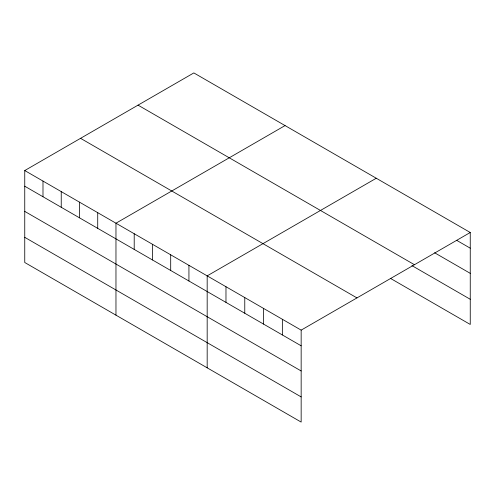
<?xml version="1.0" encoding="UTF-8"?>
<svg xmlns="http://www.w3.org/2000/svg" width="495" height="495" viewBox="0 0 495 495"><rect width="100%" height="100%" fill="white"/><g stroke="black" fill="none" stroke-linecap="round" stroke-linejoin="round"><path stroke-width="0.74" d="M24.75 170.546L301.158 330.128L301.158 422.08L24.75 262.499L24.75 170.546L193.842 72.92L470.25 232.501L470.25 324.454L390.53 278.425M285.058 125.582L115.966 223.208L115.966 315.16M376.274 178.243L207.176 275.87L207.176 367.822M301.158 330.128L470.25 232.501M456.637 240.316L470.25 248.174M434.604 252.766L470.25 273.345M138.043 105.138L414.451 264.72M411.92 265.605L470.25 299.283M80.549 138.328L356.957 297.91M24.75 186.219L301.158 345.801M24.75 211.39L301.158 370.972M24.75 237.328L301.158 396.91M282.36 319.275L282.36 334.954M263.563 308.422L263.563 324.101M244.771 297.575L244.771 313.248M225.974 286.723L225.974 302.396M188.935 265.339L188.935 281.012M170.695 254.807L170.695 270.48M152.448 244.276L152.448 259.949M134.207 233.739L134.207 249.418M97.719 212.677L97.719 228.35M79.478 202.146L79.478 217.819M61.238 191.615L61.238 207.287M42.991 181.077L42.991 196.756"/></g></svg>
